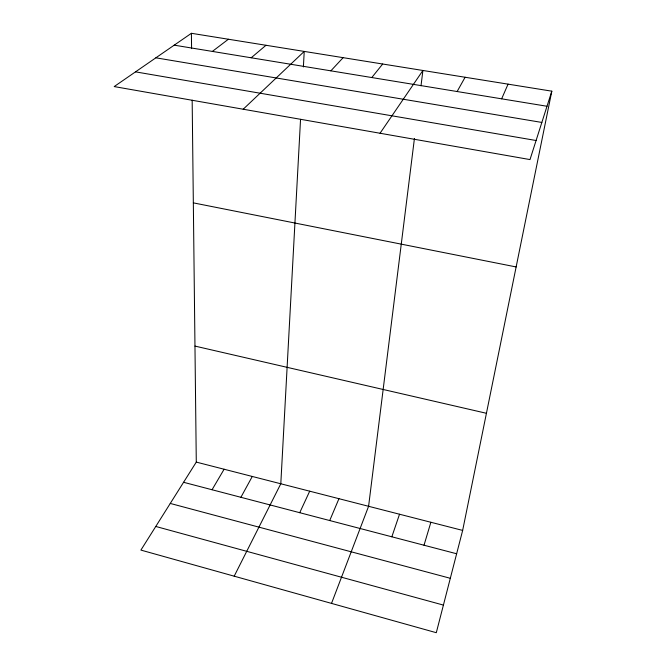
<?xml version="1.0" encoding="UTF-8"?>
<svg xmlns="http://www.w3.org/2000/svg" width="666" height="666" viewBox="0 0 666 666"><rect width="100%" height="100%" fill="white"/><g stroke="black" fill="none" stroke-linecap="round" stroke-linejoin="round"><path stroke-width="1" d="M300.549 119.339L280.802 483.774L234.191 576.182M303.388 66.958L304.229 51.415L243.207 109.224M414.435 138.453L368.589 506.293L331.518 603.396M421.004 85.814L422.91 70.479L380.045 133.25M192.166 100.166L196.287 462.096L140.901 550.091L436.297 632.7L462.654 530.419L551.814 91.175L191.408 33.3L114.186 86.572L530.003 159.582L551.814 91.175M424.017 545.221L430.877 522.269M391.841 536.804L399.525 514.227M329.72 520.546L338.952 498.692M501.64 98.826L508.066 84.149M299.733 512.695L309.698 491.183M240.901 497.294L252.281 476.465M457.117 91.533L465.101 77.256M212.054 489.743L224.109 469.239M371.786 77.547L382.675 64.019M330.877 70.837L343.115 57.667M251.182 57.784L265.992 45.28M212.362 51.424L228.388 39.236M174.209 45.163L547.002 106.26M155.869 57.817L541.841 122.444M135.514 71.861L536.08 140.509M193.331 202.864L516.133 266.949M194.963 346.087L486.43 413.286M196.287 462.096L462.654 530.419M183.575 482.292L456.635 553.762M170.263 503.438L450.316 578.296M155.777 526.456L443.406 605.086M191.408 33.3L191.583 48.626"/></g></svg>
